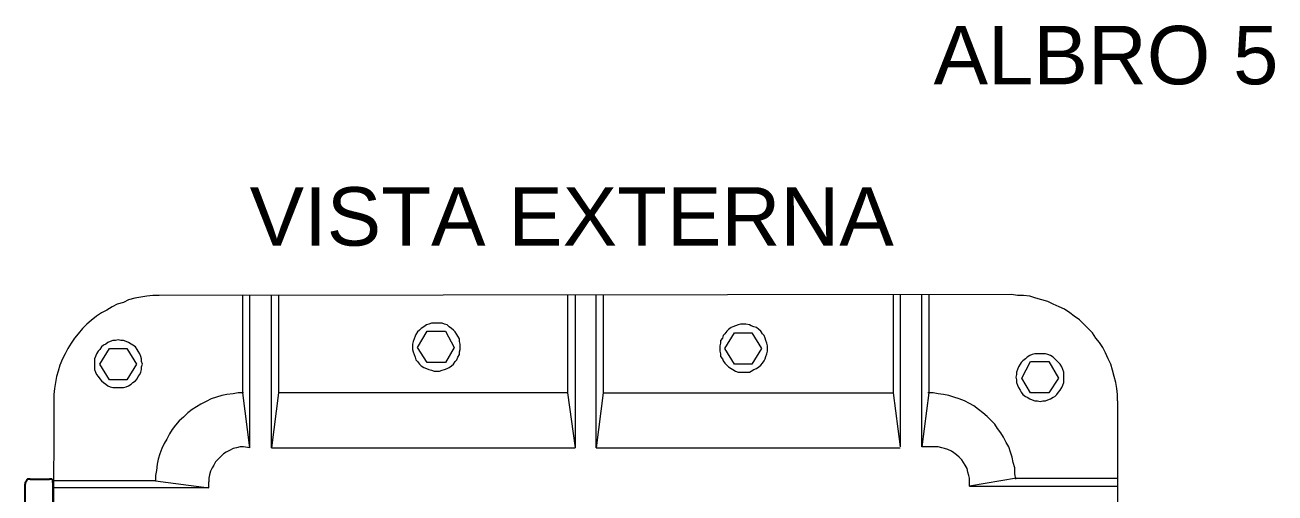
# Model space of a CAD drawing. Header units: millimetres. Extents: x -72 to 2978, y -1067 to 2817.
# Drawn here: x -24.1 to 403.6, y 289.3 to 449.5 of the extents above; entities that cross this region are included whole.
import ezdxf

# ---------------------------------------------------------------- set-up
doc = ezdxf.new("R2010")
doc.units = ezdxf.units.MM
doc.styles.get("Standard").update_dxf_attribs({"font": 'arial.ttf'})

msp = doc.modelspace()

# ---------------------------------------------------------------- linework, layer by layer
at = {"color": 7, "linetype": 'Continuous', "lineweight": 15, "true_color": 0x000007}
for p, q in [((313.42, 357.22), (21.75, 356.92)), ((50.35, 356.92), (50.35, 323.55)), ((52.73, 356.92), (52.73, 304.78)), ((60.18, 304.78), (60.18, 356.92)), ((62.56, 356.92), (62.56, 323.55)), ((161.48, 356.92), (161.48, 323.55)), ((164.16, 356.92), (164.16, 304.78)), ((171.31, 304.78), (171.31, 356.92)), ((173.69, 356.92), (173.69, 323.55)), ((272.9, 357.22), (272.9, 323.55)), ((275.29, 357.22), (275.29, 305.08)), ((282.73, 305.08), (282.73, 357.22)), ((285.12, 357.22), (285.12, 323.55)), ((110.23, 339.04), (113.51, 344.7)), ((113.51, 344.7), (119.77, 344.7)), ((119.77, 344.7), (122.75, 339.04)), ((215.4, 338.74), (218.68, 344.11)), ((218.68, 344.11), (224.64, 344.11)), ((224.64, 344.11), (227.91, 338.74)), ((1.49, 333.38), (4.77, 338.74)), ((4.77, 338.74), (10.73, 338.74)), ((10.73, 338.74), (14, 333.38)), ((113.51, 333.98), (110.23, 339.04)), ((122.75, 339.04), (119.77, 333.98)), ((218.68, 333.38), (215.4, 338.74)), ((227.91, 338.74), (224.64, 333.38)), ((119.77, 333.98), (113.51, 333.98)), ((317, 328.61), (319.97, 334.28)), ((319.97, 334.28), (326.23, 334.28)), ((326.23, 334.28), (329.51, 328.61)), ((4.77, 328.02), (1.49, 333.38)), ((14, 333.38), (10.73, 328.02)), ((224.64, 333.38), (218.68, 333.38)), ((10.73, 328.02), (4.77, 328.02)), ((319.97, 323.55), (317, 328.61)), ((329.51, 328.61), (326.23, 323.55)), ((-14.3, 320.87), (-14.6, 28.9)), ((50.35, 323.55), (52.73, 304.78)), ((62.56, 323.55), (60.18, 304.78)), ((161.48, 323.55), (62.56, 323.55)), ((161.48, 323.55), (164.16, 304.78)), ((173.69, 323.55), (171.31, 304.78)), ((173.69, 323.55), (272.9, 323.55)), ((272.9, 323.55), (275.29, 305.08)), ((285.12, 323.55), (282.73, 305.08)), ((326.23, 323.55), (319.97, 323.55)), ((349.77, 320.87), (349.77, 28.9)), ((52.73, 304.78), (50.65, 305.08)), ((60.18, 304.78), (164.16, 304.78)), ((171.31, 304.78), (275.29, 304.78)), ((287.2, 305.08), (282.73, 305.08)), ((20.56, 293.46), (-14.3, 293.46)), ((38.73, 291.08), (-14.3, 291.08)), ((20.56, 293.46), (38.73, 291.08)), ((38.73, 291.08), (38.73, 293.16)), ((315.21, 294.35), (299.12, 291.67)), ((299.12, 291.67), (299.12, 293.16)), ((299.12, 291.67), (349.77, 291.67)), ((315.21, 294.35), (349.77, 294.35))]:
    msp.add_line(p, q, dxfattribs=at)
at = {"color": 7, "linetype": 'Continuous', "lineweight": 25, "true_color": 0x000007}
for p, q in [((-24.13, 263.96), (-24.13, 292.27)), ((-22.34, 294.05), (-15.79, 294.05)), ((-14.6, 292.86), (-14.6, 254.43))]:
    msp.add_line(p, q, dxfattribs=at)
at = {"color": 7, "linetype": 'Continuous', "lineweight": 15, "true_color": 0x000007}
for points in [[(21.75, 356.92), (19.66, 356.92), (17.58, 356.62), (15.49, 356.32), (13.41, 356.02), (11.32, 355.43), (9.53, 354.53), (7.45, 353.94), (5.66, 353.04), (3.87, 351.85), (2.09, 350.96), (0.3, 349.77), (-1.49, 348.28), (-2.98, 347.09), (-4.47, 345.6), (-5.96, 343.81), (-7.15, 342.32), (-8.34, 340.53), (-9.53, 338.74), (-10.43, 336.96), (-11.32, 335.17), (-12.22, 333.08), (-12.81, 331), (-13.41, 329.21), (-13.7, 327.12), (-14, 325.04), (-14.3, 322.95), (-14.3, 320.87)], [(349.77, 320.87), (349.77, 322.95), (349.47, 325.04), (349.17, 327.12), (348.58, 329.21), (347.98, 331.3), (347.38, 333.38), (346.49, 335.17), (345.6, 337.25), (344.7, 339.04), (343.51, 340.83), (342.32, 342.32), (341.13, 344.11), (339.64, 345.6), (338.15, 347.09), (336.66, 348.58), (334.87, 349.77), (333.38, 350.96), (331.59, 352.15), (329.81, 353.04), (327.72, 353.94), (325.93, 354.83), (323.85, 355.43), (321.76, 356.02), (319.68, 356.62), (317.59, 356.92), (315.51, 356.92), (313.42, 357.22)], [(50.65, 323.55), (48.86, 323.55), (47.07, 323.25), (44.99, 322.95), (43.2, 322.66), (41.41, 322.06), (39.62, 321.46), (37.84, 320.57), (36.05, 319.68), (34.56, 318.78), (33.07, 317.89), (31.58, 316.7), (30.09, 315.21), (28.6, 314.02), (27.41, 312.53), (26.22, 311.04), (25.32, 309.55), (24.43, 307.76), (23.54, 306.27), (22.64, 304.48), (22.05, 302.69), (21.45, 300.91), (21.15, 299.12), (20.85, 297.03), (20.56, 295.25), (20.56, 293.46)], [(314.91, 294.05), (314.61, 295.84), (314.61, 297.93), (314.02, 299.72), (313.72, 301.5), (313.12, 303.29), (312.53, 305.08), (311.63, 306.57), (310.74, 308.36), (309.85, 309.85), (308.65, 311.33), (307.76, 312.82), (306.27, 314.31), (305.08, 315.51), (303.59, 316.7), (302.1, 317.89), (300.61, 319.08), (299.12, 319.97), (297.33, 320.87), (295.54, 321.46), (293.76, 322.06), (291.97, 322.66), (290.18, 322.95), (288.39, 323.25), (286.61, 323.55), (284.82, 323.55)], [(50.65, 305.08), (49.46, 305.08), (48.26, 304.78), (47.07, 304.48), (45.88, 303.89), (44.69, 303.29), (43.8, 302.69), (42.9, 301.8), (42.01, 300.91), (41.11, 300.01), (40.52, 298.82), (39.92, 297.93), (39.33, 296.74), (39.03, 295.54), (38.73, 294.35), (38.73, 293.16)], [(299.12, 293.16), (299.12, 294.35), (298.82, 295.25), (298.52, 296.44), (298.23, 297.63), (297.63, 298.82), (297.03, 299.72), (296.44, 300.61), (295.54, 301.5), (294.65, 302.4), (293.76, 302.99), (292.86, 303.59), (291.67, 304.18), (290.48, 304.48), (289.59, 304.78), (288.39, 305.08), (287.2, 305.08)]]:
    msp.add_lwpolyline(points, dxfattribs=at)
for points in [[(124.83, 339.34), (124.83, 340.23), (124.53, 341.13), (124.53, 342.02), (123.94, 342.92), (123.64, 343.51), (123.04, 344.4), (122.45, 345), (121.85, 345.6), (120.96, 346.19), (120.36, 346.79), (119.47, 347.09), (118.58, 347.38), (117.68, 347.38), (116.79, 347.38), (115.89, 347.38), (115, 347.38), (114.11, 347.09), (113.21, 346.79), (112.32, 346.19), (111.43, 345.6), (110.83, 345), (110.23, 344.4), (109.64, 343.51), (109.34, 342.92), (109.04, 342.02), (108.74, 341.13), (108.45, 340.23), (108.45, 339.34), (108.45, 338.45), (108.74, 337.55), (109.04, 336.66), (109.34, 335.76), (109.64, 334.87), (110.23, 334.28), (110.83, 333.38), (111.43, 332.79), (112.32, 332.19), (113.21, 331.89), (114.11, 331.59), (115, 331.3), (115.89, 331), (116.79, 331), (117.68, 331), (118.58, 331.3), (119.47, 331.59), (120.36, 331.89), (120.96, 332.19), (121.85, 332.79), (122.45, 333.38), (123.04, 334.28), (123.64, 334.87), (123.94, 335.76), (124.53, 336.66), (124.53, 337.55), (124.83, 338.45)], [(230, 338.74), (230, 339.64), (229.7, 340.53), (229.4, 341.43), (229.11, 342.32), (228.81, 343.21), (228.21, 343.81), (227.62, 344.7), (227.02, 345.3), (226.13, 345.89), (225.23, 346.19), (224.34, 346.49), (223.74, 346.79), (222.55, 347.09), (221.66, 347.09), (220.76, 347.09), (219.87, 346.79), (218.98, 346.49), (218.08, 346.19), (217.49, 345.89), (216.59, 345.3), (216, 344.7), (215.4, 343.81), (214.81, 343.21), (214.51, 342.32), (213.91, 341.43), (213.91, 340.53), (213.61, 339.64), (213.61, 338.74), (213.61, 337.85), (213.91, 336.96), (213.91, 336.06), (214.51, 335.17), (214.81, 334.57), (215.4, 333.68), (216, 333.08), (216.59, 332.49), (217.49, 331.89), (218.08, 331.59), (218.98, 331), (219.87, 330.7), (220.76, 330.7), (221.66, 330.7), (222.55, 330.7), (223.74, 330.7), (224.34, 331), (225.23, 331.59), (226.13, 331.89), (227.02, 332.49), (227.62, 333.08), (228.21, 333.68), (228.81, 334.57), (229.11, 335.17), (229.4, 336.06), (229.7, 336.96), (230, 337.85)], [(16.09, 333.38), (15.79, 334.28), (15.79, 335.17), (15.49, 336.06), (15.19, 336.96), (14.6, 337.85), (14.3, 338.45), (13.7, 339.34), (12.81, 339.94), (12.22, 340.23), (11.32, 340.83), (10.43, 341.13), (9.53, 341.43), (8.64, 341.43), (7.75, 341.72), (6.85, 341.43), (5.96, 341.43), (5.06, 341.13), (4.17, 340.83), (3.58, 340.23), (2.68, 339.94), (2.09, 339.34), (1.49, 338.45), (0.89, 337.85), (0.3, 336.96), (0, 336.06), (-0.3, 335.17), (-0.3, 334.28), (-0.3, 333.38), (-0.3, 332.49), (-0.3, 331.59), (0, 330.7), (0.3, 329.81), (0.89, 329.21), (1.49, 328.32), (2.09, 327.72), (2.68, 327.12), (3.58, 326.53), (4.17, 325.93), (5.06, 325.64), (5.96, 325.34), (6.85, 325.34), (7.75, 325.34), (8.64, 325.34), (9.53, 325.34), (10.43, 325.64), (11.32, 325.93), (12.22, 326.53), (12.81, 327.12), (13.7, 327.72), (14.3, 328.32), (14.6, 329.21), (15.19, 329.81), (15.49, 330.7), (15.79, 331.59), (15.79, 332.49)], [(331.3, 328.91), (331.3, 329.81), (331.3, 330.7), (331, 331.59), (330.7, 332.49), (330.1, 333.38), (329.51, 333.98), (328.91, 334.57), (328.32, 335.17), (327.72, 335.76), (326.83, 336.36), (325.93, 336.66), (325.04, 336.96), (324.15, 336.96), (323.25, 336.96), (322.36, 336.96), (321.46, 336.96), (320.57, 336.66), (319.68, 336.36), (318.78, 335.76), (318.19, 335.17), (317.29, 334.57), (316.7, 333.98), (316.4, 333.38), (315.8, 332.49), (315.51, 331.59), (315.21, 330.7), (315.21, 329.81), (314.91, 328.91), (315.21, 328.02), (315.21, 327.12), (315.51, 326.23), (315.8, 325.34), (316.4, 324.44), (316.7, 323.85), (317.29, 322.95), (318.19, 322.36), (318.78, 322.06), (319.68, 321.46), (320.57, 321.17), (321.46, 320.87), (322.36, 320.87), (323.25, 320.57), (324.15, 320.87), (325.04, 320.87), (325.93, 321.17), (326.83, 321.46), (327.72, 322.06), (328.32, 322.36), (328.91, 322.95), (329.51, 323.85), (330.1, 324.44), (330.7, 325.34), (331, 326.23), (331.3, 327.12), (331.3, 328.02)]]:
    msp.add_lwpolyline(points, close=True, dxfattribs=at)
at = {"color": 7, "linetype": 'Continuous', "lineweight": 25, "true_color": 0x000007}
for points in [[(-22.34, 294.05), (-22.94, 294.05), (-23.24, 294.05), (-23.54, 293.76), (-23.83, 293.16), (-24.13, 292.86), (-24.13, 292.27)], [(-14.6, 292.86), (-14.6, 293.46), (-14.6, 293.76), (-14.9, 294.05), (-15.19, 294.05), (-15.79, 294.05)]]:
    msp.add_lwpolyline(points, dxfattribs=at)

# ---------------------------------------------------------------- texts
at = {"color": 6, "char_height": 20, "attachment_point": 1}
for s, width, insert in [('{\\C256;ALBRO 5}', 175.862, (286.78, 449.16)), ('{\\C256;VISTA EXTERNA}', 227.5814, (52.73, 393.95))]:
    msp.add_mtext_dynamic_manual_height_columns(s, width=width, gutter_width=12.5, heights=[0], dxfattribs=dict(at, insert=insert))

doc.saveas('drawing.dxf')
